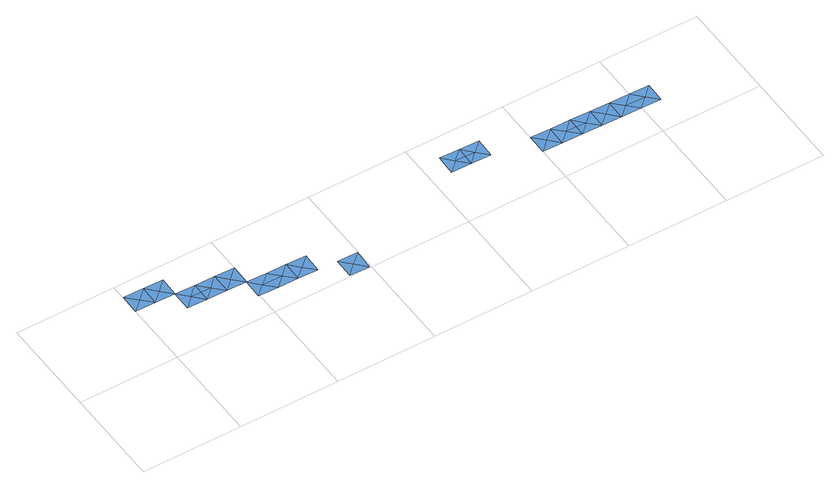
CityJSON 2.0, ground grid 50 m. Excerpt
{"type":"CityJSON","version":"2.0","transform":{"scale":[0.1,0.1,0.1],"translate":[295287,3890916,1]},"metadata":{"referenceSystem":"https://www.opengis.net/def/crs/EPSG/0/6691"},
"CityObjects":{
"waterbody1":{"type":"WaterBody","attributes":{"name":"静岡県第4次地震被害想定（元禄型関東地震）","種類":"3","津波浸水想定.浸水ランクフィールド":"Tsunami_rank.xml","津波浸水想定.浸水ランク":"2","class":"1140"},"geometry":[{"type":"MultiSurface","lod":"1","boundaries":[[[0,1,2]],[[3,2,1]],[[4,2,3]],[[4,5,6]],[[5,7,6]],[[7,0,6]],[[4,6,0]],[[0,2,4]]]}]},
"waterbody2":{"type":"WaterBody","attributes":{"name":"静岡県第4次地震被害想定（元禄型関東地震）","種類":"3","津波浸水想定.浸水ランクフィールド":"Tsunami_rank.xml","津波浸水想定.浸水ランク":"1","class":"1140"},"geometry":[{"type":"MultiSurface","lod":"1","boundaries":[[[5,8,9]],[[10,9,11]],[[10,12,9]],[[5,9,12]],[[8,11,9]]]}]},
"waterbody3":{"type":"WaterBody","attributes":{"name":"静岡県第4次地震被害想定（元禄型関東地震）","種類":"3","津波浸水想定.浸水ランクフィールド":"Tsunami_rank.xml","津波浸水想定.浸水ランク":"2","class":"1140"},"geometry":[{"type":"MultiSurface","lod":"1","boundaries":[[[10,11,13]],[[14,13,15]],[[16,17,18]],[[11,15,13]],[[17,14,18]],[[14,15,18]],[[15,16,18]],[[12,10,13]],[[14,12,13]]]}]},
"waterbody4":{"type":"WaterBody","attributes":{"name":"静岡県第4次地震被害想定（元禄型関東地震）","種類":"3","津波浸水想定.浸水ランクフィールド":"Tsunami_rank.xml","津波浸水想定.浸水ランク":"1","class":"1140"},"geometry":[{"type":"MultiSurface","lod":"1","boundaries":[[[19,20,21]],[[20,22,16]],[[23,24,19]],[[25,24,23]],[[24,25,22]],[[20,16,21]],[[19,24,20]],[[20,24,22]]]}]},
"waterbody5":{"type":"WaterBody","attributes":{"name":"静岡県第4次地震被害想定（元禄型関東地震）","種類":"3","津波浸水想定.浸水ランクフィールド":"Tsunami_rank.xml","津波浸水想定.浸水ランク":"2","class":"1140"},"geometry":[{"type":"MultiSurface","lod":"1","boundaries":[[[26,23,27]],[[25,26,28]],[[25,23,26]],[[27,28,26]]]}]},
"waterbody6":{"type":"WaterBody","attributes":{"name":"静岡県第4次地震被害想定（元禄型関東地震）","種類":"3","津波浸水想定.浸水ランクフィールド":"Tsunami_rank.xml","津波浸水想定.浸水ランク":"1","class":"1140"},"geometry":[{"type":"MultiSurface","lod":"1","boundaries":[[[29,30,31]],[[32,33,30]],[[32,30,29]],[[30,33,31]]]}]},
"waterbody7":{"type":"WaterBody","attributes":{"name":"静岡県第4次地震被害想定（元禄型関東地震）","種類":"3","津波浸水想定.浸水ランクフィールド":"Tsunami_rank.xml","津波浸水想定.浸水ランク":"2","class":"1140"},"geometry":[{"type":"MultiSurface","lod":"1","boundaries":[[[34,35,36]],[[35,34,37]],[[38,35,37]],[[38,39,35]],[[39,36,35]]]}]},
"waterbody8":{"type":"WaterBody","attributes":{"name":"静岡県第4次地震被害想定（元禄型関東地震）","種類":"3","津波浸水想定.浸水ランクフィールド":"Tsunami_rank.xml","津波浸水想定.浸水ランク":"1","class":"1140"},"geometry":[{"type":"MultiSurface","lod":"1","boundaries":[[[40,41,37]],[[39,38,41]],[[38,37,41]],[[42,39,41]],[[42,41,40]]]}]},
"waterbody9":{"type":"WaterBody","attributes":{"name":"静岡県第4次地震被害想定（元禄型関東地震）","種類":"3","津波浸水想定.浸水ランクフィールド":"Tsunami_rank.xml","津波浸水想定.浸水ランク":"2","class":"1140"},"geometry":[{"type":"MultiSurface","lod":"1","boundaries":[[[43,44,45]],[[44,46,45]],[[46,47,48]],[[49,48,47]],[[50,43,45]],[[49,51,48]],[[51,50,48]],[[50,46,48]],[[50,45,46]]]}]},
"waterbody10":{"type":"WaterBody","attributes":{"name":"静岡県第4次地震被害想定（元禄型関東地震）","種類":"3","津波浸水想定.浸水ランクフィールド":"Tsunami_rank.xml","津波浸水想定.浸水ランク":"1","class":"1140"},"geometry":[{"type":"MultiSurface","lod":"1","boundaries":[[[52,53,54]],[[49,47,55]],[[49,55,51]],[[51,55,56]],[[55,52,56]],[[55,47,52]],[[57,58,59]],[[60,61,62]],[[61,53,62]],[[56,52,54]],[[63,58,57]],[[63,60,58]],[[62,58,60]],[[59,58,62]],[[56,54,61]],[[53,61,54]],[[53,59,62]]]}]}
},
"vertices":[
[103,428,3],[3,430,3],[52,379,3],[0,330,3],[100,328,3],[200,325,3],[152,376,3],[203,425,3],
[198,225,3],[249,274,3],[299,273,3],[298,223,3],[300,323,3],
[349,271,3],[400,320,3],[398,220,3],[498,218,3],[500,318,3],[449,269,3],
[595,115,3],[547,166,3],[495,118,3],[598,215,3],[695,113,3],[647,164,3],[698,213,3],
[747,161,3],[795,110,3],[798,210,3],
[993,5,3],[944,56,3],[893,8,3],[995,105,3],[895,108,3],
[1600,290,3],[1651,339,3],[1603,390,3],[1700,287,3],[1701,337,3],[1703,387,3],
[1800,285,3],[1751,336,3],[1803,385,3],
[2000,280,3],[1998,180,3],[2049,229,3],[2098,177,3],[2198,175,3],[2149,226,3],[2199,225,3],[2100,277,3],[2200,275,3],
[2298,172,3],[2398,170,3],[2349,221,3],[2249,224,3],[2300,272,3],[2598,165,3],[2549,216,3],[2498,167,3],[2500,267,3],[2400,270,3],[2449,219,3],[2600,265,3]
]}
